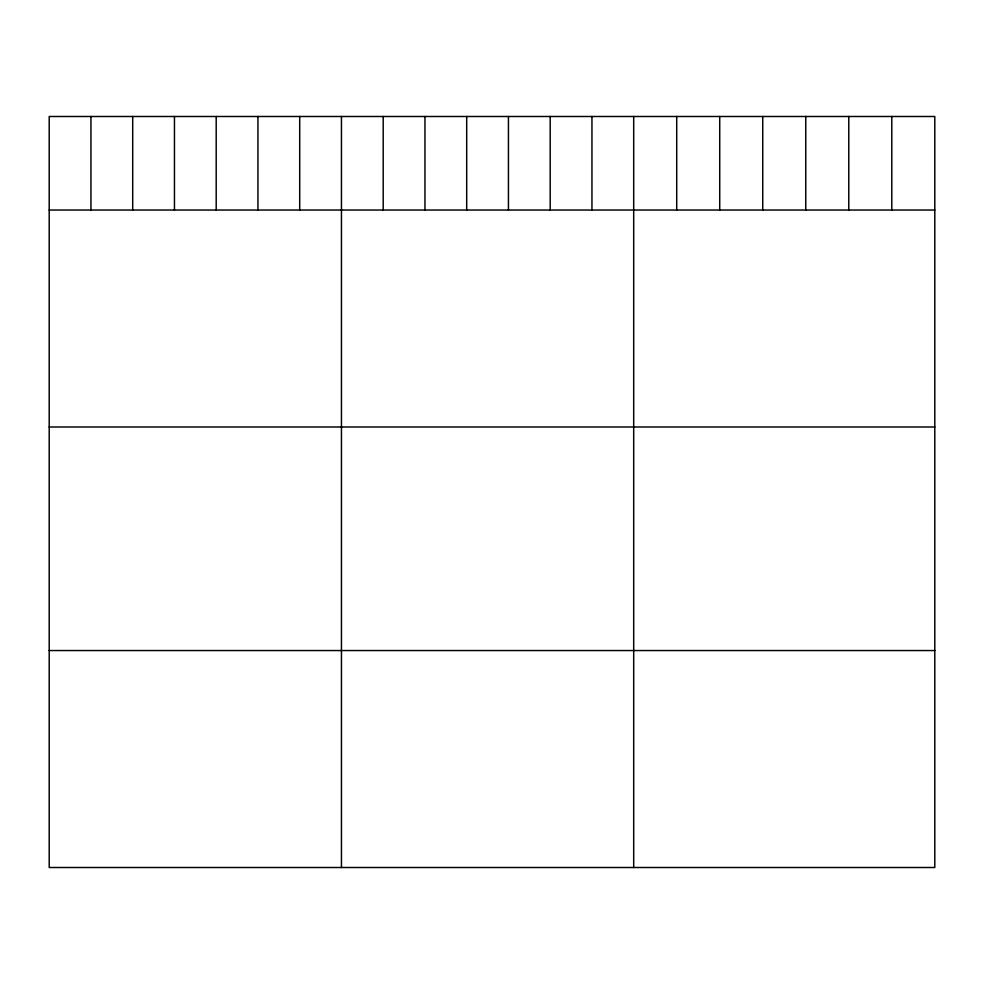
<?xml version="1.0" encoding="UTF-8"?>
<svg xmlns="http://www.w3.org/2000/svg" width="984" height="984" viewBox="0 0 984 984"><rect width="100%" height="100%" fill="white"/><g stroke="black" fill="none" stroke-linecap="round" stroke-linejoin="round"><path stroke-width="1.48" d="M934.8 210.035L934.8 867.507L49.2 867.507L49.2 116.493L934.8 116.493L934.8 210.035L49.2 210.035M49.2 426.994L934.8 426.994M49.2 650.547L934.8 650.547M891.787 116.493L891.787 210.035M848.774 116.493L848.774 210.035M805.761 116.493L805.761 210.035M762.735 116.493L762.735 210.035M719.722 116.493L719.722 210.035M676.709 116.493L676.709 210.035M633.696 116.493L633.696 867.507M591.95 116.493L591.95 210.035M550.191 116.493L550.191 210.035M508.445 116.493L508.445 210.035M466.699 116.493L466.699 210.035M424.953 116.493L424.953 210.035M383.194 116.493L383.194 210.035M341.448 116.493L341.448 867.507M299.702 116.493L299.702 210.035M257.943 116.493L257.943 210.035M216.197 116.493L216.197 210.035M174.451 116.493L174.451 210.035M132.705 116.493L132.705 210.035M90.946 116.493L90.946 210.035"/></g></svg>
